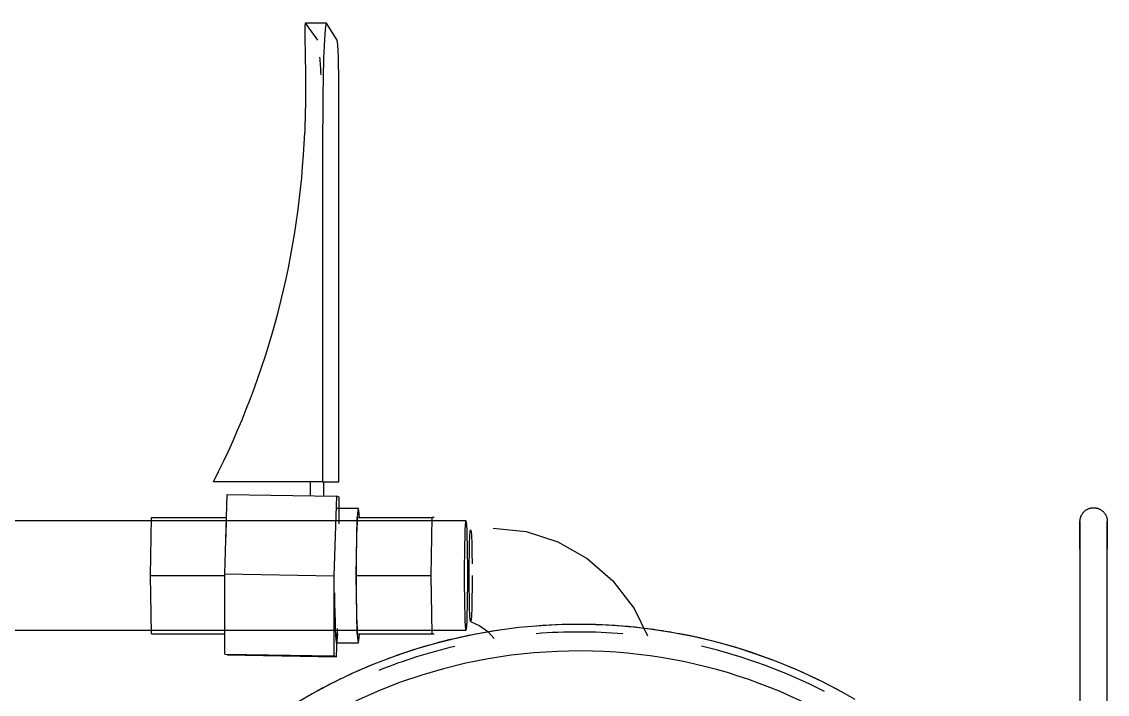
# Model space of a CAD drawing. Extents: x 6433 to 75181, y -2986 to 56414.
# Drawn here: x 39774.7 to 40027, y 6515.6 to 6671.9 of the extents above; entities that cross this region are included whole.
import ezdxf

# ---------------------------------------------------------------- set-up
doc = ezdxf.new("R2010")
doc.units = 0
doc.header["$MEASUREMENT"] = 0
doc.layers.add('A-Equipment', color=1, linetype='CONTINUOUS')

msp = doc.modelspace()

# ---------------------------------------------------------------- linework, layer by layer
at = {"layer": 'A-Equipment'}
for p, q in [((39845.5, 6671.58), (39840.65, 6671.58)), ((39842.11, 6669.57), (39840.69, 6671.55)), ((39843.51, 6667.59), (39842.11, 6669.57)), ((39848.04, 6667.59), (39845.55, 6671.55)), ((39848.44, 6565), (39848.44, 6654.91)), ((39844.66, 6646.18), (39844.66, 6565)), ((39844.66, 6565), (39819.28, 6565)), ((39841.77, 6565), (39841.77, 6561.74)), ((39844.66, 6565), (39848.44, 6565)), ((39844.94, 6561.69), (39844.94, 6565)), ((39821.89, 6543.59), (39822.5, 6562.05)), ((39822.5, 6562.05), (39847.89, 6561.64)), ((39847.89, 6561.64), (39847.28, 6543.18)), ((39848.5, 6561.46), (39847.89, 6561.64)), ((39848.5, 6555.28), (39848.5, 6561.46)), ((39852.96, 6558.79), (39847.91, 6558.79)), ((40021.85, 6558.26), (40021.95, 6558.34)), ((40021.95, 6558.34), (40022.05, 6558.41)), ((40022.05, 6558.41), (40022.16, 6558.48)), ((40022.16, 6558.48), (40022.26, 6558.55)), ((40022.26, 6558.55), (40022.38, 6558.61)), ((40022.38, 6558.61), (40022.49, 6558.67)), ((40022.49, 6558.67), (40022.6, 6558.72)), ((40022.6, 6558.72), (40022.72, 6558.77)), ((40022.72, 6558.77), (40022.84, 6558.81)), ((40022.84, 6558.81), (40022.96, 6558.85)), ((40022.96, 6558.85), (40023.08, 6558.88)), ((40023.08, 6558.88), (40023.21, 6558.91)), ((40023.21, 6558.91), (40023.33, 6558.94)), ((40023.33, 6558.94), (40023.46, 6558.96)), ((40023.46, 6558.96), (40023.58, 6558.97)), ((40023.58, 6558.97), (40023.71, 6558.98)), ((40023.71, 6558.98), (40023.84, 6558.98)), ((40023.84, 6558.98), (40023.87, 6558.98)), ((40023.87, 6558.98), (40024, 6558.98)), ((40024, 6558.98), (40024.13, 6558.97)), ((40024.13, 6558.97), (40024.25, 6558.96)), ((40024.25, 6558.96), (40024.38, 6558.94)), ((40024.38, 6558.94), (40024.5, 6558.92)), ((40024.5, 6558.92), (40024.63, 6558.89)), ((40024.63, 6558.89), (40024.75, 6558.86)), ((40024.75, 6558.86), (40024.87, 6558.82)), ((40024.87, 6558.82), (40024.99, 6558.78)), ((40024.99, 6558.78), (40025.11, 6558.73)), ((40025.11, 6558.73), (40025.22, 6558.68)), ((40025.22, 6558.68), (40025.34, 6558.63)), ((40025.34, 6558.63), (40025.45, 6558.56)), ((40025.45, 6558.56), (40025.56, 6558.5)), ((40025.56, 6558.5), (40025.66, 6558.43)), ((40025.66, 6558.43), (40025.77, 6558.36)), ((40025.77, 6558.36), (40025.87, 6558.28)), ((39877.98, 6555.91), (39725.62, 6555.91)), ((39804.65, 6543.21), (39804.91, 6556.7)), ((39804.91, 6556.7), (39822.26, 6556.7)), ((39822.26, 6556.7), (39822.18, 6552.17)), ((39852.45, 6543.21), (39852.71, 6556.7)), ((39852.71, 6556.7), (39870.06, 6556.7)), ((39870.06, 6556.7), (39869.8, 6543.21)), ((39870.57, 6556.7), (39870.06, 6556.7)), ((40020.7, 6555.94), (40020.71, 6556.06)), ((40020.7, 6555.81), (40020.7, 6555.94)), ((40020.7, 6555.81), (40020.7, 6555.8)), ((40020.71, 6556.06), (40020.72, 6556.19)), ((40020.72, 6556.19), (40020.74, 6556.32)), ((40020.74, 6556.32), (40020.76, 6556.44)), ((40020.76, 6556.44), (40020.79, 6556.56)), ((40020.79, 6556.56), (40020.82, 6556.69)), ((40020.82, 6556.69), (40020.86, 6556.81)), ((40020.86, 6556.81), (40020.9, 6556.93)), ((40020.9, 6556.93), (40020.95, 6557.05)), ((40020.95, 6557.05), (40021, 6557.16)), ((40021, 6557.16), (40021.06, 6557.28)), ((40021.06, 6557.28), (40021.12, 6557.39)), ((40021.12, 6557.39), (40021.18, 6557.5)), ((40021.18, 6557.5), (40021.25, 6557.6)), ((40021.25, 6557.6), (40021.33, 6557.71)), ((40021.33, 6557.71), (40021.4, 6557.81)), ((40021.4, 6557.81), (40021.48, 6557.9)), ((40021.48, 6557.9), (40021.57, 6558)), ((40021.57, 6558), (40021.66, 6558.09)), ((40021.66, 6558.09), (40021.75, 6558.17)), ((40021.75, 6558.17), (40021.85, 6558.26)), ((40025.87, 6558.28), (40025.97, 6558.2)), ((40025.97, 6558.2), (40026.06, 6558.11)), ((40026.06, 6558.11), (40026.15, 6558.02)), ((40026.15, 6558.02), (40026.24, 6557.93)), ((40026.24, 6557.93), (40026.32, 6557.83)), ((40026.32, 6557.83), (40026.4, 6557.73)), ((40026.4, 6557.73), (40026.47, 6557.63)), ((40026.47, 6557.63), (40026.54, 6557.52)), ((40026.54, 6557.52), (40026.61, 6557.42)), ((40026.61, 6557.42), (40026.67, 6557.31)), ((40026.67, 6557.31), (40026.73, 6557.19)), ((40026.73, 6557.19), (40026.78, 6557.08)), ((40026.78, 6557.08), (40026.83, 6556.96)), ((40026.83, 6556.96), (40026.87, 6556.84)), ((40026.87, 6556.84), (40026.91, 6556.72)), ((40026.91, 6556.72), (40026.95, 6556.6)), ((40026.95, 6556.6), (40026.98, 6556.47)), ((40026.98, 6556.47), (40027, 6556.35)), ((40027, 6556.35), (40027.02, 6556.22)), ((40027.02, 6556.22), (40027.03, 6556.1)), ((40027.03, 6556.1), (40027.04, 6555.97)), ((40027.04, 6555.97), (40027.05, 6555.84)), ((40027.05, 6555.84), (40027.05, 6555.81)), ((40027.05, 6555.8), (40027.05, 6555.81)), ((40027.05, 6555.81), (40027.05, 6555.8)), ((39878.89, 6552.45), (39878.97, 6553.51)), ((39878.97, 6553.51), (39879.06, 6553.87)), ((39879.06, 6553.87), (39879.15, 6553.51)), ((39879.15, 6553.51), (39879.24, 6552.45)), ((39884.32, 6554.26), (39891.94, 6553.46)), ((39891.94, 6553.46), (39899.3, 6551.09)), ((40020.7, 6555.8), (40020.7, 6555.81)), ((40020.7, 6555.78), (40020.7, 6555.8)), ((40020.7, 6555.8), (40020.7, 6555.79)), ((40020.7, 6555.79), (40020.7, 6555.76)), ((40020.7, 6555.76), (40020.7, 6555.78)), ((40020.7, 6555.72), (40020.7, 6555.76)), ((40020.7, 6555.76), (40020.7, 6555.73)), ((40020.7, 6555.73), (40020.7, 6555.68)), ((40020.7, 6555.67), (40020.7, 6555.72)), ((40020.7, 6555.68), (40020.7, 6555.63)), ((40020.7, 6555.61), (40020.7, 6555.67)), ((40020.7, 6555.63), (40020.7, 6555.56)), ((40020.7, 6555.54), (40020.7, 6555.61)), ((40020.7, 6555.56), (40020.7, 6555.49)), ((40020.7, 6555.46), (40020.7, 6555.54)), ((40020.7, 6555.49), (40020.7, 6555.4)), ((40020.7, 6555.38), (40020.7, 6555.46)), ((40020.7, 6555.4), (40020.7, 6555.31)), ((40020.7, 6555.28), (40020.7, 6555.38)), ((40020.7, 6555.31), (40020.7, 6555.2)), ((40020.7, 6555.17), (40020.7, 6555.28)), ((40020.7, 6555.2), (40020.7, 6555.09)), ((40020.7, 6555.06), (40020.7, 6555.17)), ((40020.7, 6555.09), (40020.7, 6554.97)), ((40020.7, 6554.94), (40020.7, 6555.06)), ((40020.7, 6554.97), (40020.7, 6554.96)), ((40020.7, 6554.96), (40020.7, 6446.16)), ((40020.7, 6554.8), (40020.7, 6554.94)), ((40020.7, 6554.66), (40020.7, 6554.8)), ((40020.7, 6554.51), (40020.7, 6554.66)), ((40020.7, 6554.35), (40020.7, 6554.51)), ((40020.7, 6554.19), (40020.7, 6554.35)), ((40020.7, 6554.01), (40020.7, 6554.19)), ((40020.7, 6553.83), (40020.7, 6554.01)), ((40020.7, 6553.65), (40020.7, 6553.83)), ((40020.7, 6553.45), (40020.7, 6553.65)), ((40020.7, 6553.25), (40020.7, 6553.45)), ((40027.05, 6555.79), (40027.05, 6555.8)), ((40027.05, 6555.8), (40027.05, 6555.79)), ((40027.05, 6555.76), (40027.05, 6555.79)), ((40027.05, 6555.79), (40027.05, 6555.76)), ((40027.05, 6555.72), (40027.05, 6555.76)), ((40027.05, 6555.76), (40027.05, 6555.73)), ((40027.05, 6555.73), (40027.05, 6555.68)), ((40027.05, 6555.68), (40027.05, 6555.72)), ((40027.05, 6555.62), (40027.05, 6555.68)), ((40027.05, 6555.68), (40027.05, 6555.63)), ((40027.05, 6555.63), (40027.05, 6555.56)), ((40027.05, 6555.56), (40027.05, 6555.62)), ((40027.05, 6555.48), (40027.05, 6555.56)), ((40027.05, 6555.56), (40027.05, 6555.49)), ((40027.05, 6555.49), (40027.05, 6555.4)), ((40027.05, 6555.39), (40027.05, 6555.48)), ((40027.05, 6555.4), (40027.05, 6555.31)), ((40027.05, 6555.3), (40027.05, 6555.39)), ((40027.05, 6555.31), (40027.05, 6555.2)), ((40027.05, 6555.19), (40027.05, 6555.3)), ((40027.05, 6555.2), (40027.05, 6555.09)), ((40027.05, 6555.08), (40027.05, 6555.19)), ((40027.05, 6555.09), (40027.05, 6554.97)), ((40027.05, 6554.96), (40027.05, 6555.08)), ((40027.05, 6554.97), (40027.05, 6554.84)), ((40027.05, 6446.16), (40027.05, 6554.96)), ((40027.05, 6554.84), (40027.05, 6554.7)), ((40027.05, 6554.7), (40027.05, 6554.55)), ((40027.05, 6554.55), (40027.05, 6554.4)), ((40027.05, 6554.4), (40027.05, 6554.23)), ((40027.05, 6554.23), (40027.05, 6554.06)), ((40027.05, 6554.06), (40027.05, 6553.88)), ((40027.05, 6553.88), (40027.05, 6553.7)), ((40027.05, 6553.7), (40027.05, 6553.51)), ((40027.05, 6553.51), (40027.05, 6553.31)), ((40027.05, 6553.31), (40027.05, 6553.1)), ((39878.81, 6550.75), (39878.89, 6552.45)), ((39879.24, 6552.45), (39879.31, 6550.75)), ((39899.3, 6551.09), (39906.14, 6547.22)), ((40020.7, 6553.04), (40020.7, 6553.25)), ((40020.7, 6552.83), (40020.7, 6553.04)), ((40020.7, 6552.61), (40020.7, 6552.83)), ((40020.7, 6552.39), (40020.7, 6552.61)), ((40020.7, 6552.16), (40020.7, 6552.39)), ((40020.7, 6551.93), (40020.7, 6552.16)), ((40020.7, 6551.7), (40020.7, 6551.93)), ((40020.7, 6551.46), (40020.7, 6551.7)), ((40020.7, 6551.21), (40020.7, 6551.46)), ((40020.7, 6550.97), (40020.7, 6551.21)), ((40020.7, 6550.72), (40020.7, 6550.97)), ((40027.05, 6553.1), (40027.05, 6552.89)), ((40027.05, 6552.89), (40027.05, 6552.67)), ((40027.05, 6552.67), (40027.05, 6552.45)), ((40027.05, 6552.45), (40027.05, 6552.23)), ((40027.05, 6552.23), (40027.05, 6552)), ((40027.05, 6552), (40027.05, 6551.76)), ((40027.05, 6551.76), (40027.05, 6551.52)), ((40027.05, 6551.52), (40027.05, 6551.28)), ((40027.05, 6551.28), (40027.05, 6551.04)), ((40027.05, 6551.04), (40027.05, 6550.79)), ((40027.05, 6550.79), (40027.05, 6550.54)), ((39878.72, 6545.97), (39878.76, 6548.54)), ((39878.76, 6548.54), (39878.81, 6550.75)), ((39879.31, 6550.75), (39879.37, 6548.54)), ((39879.37, 6548.54), (39879.4, 6545.97)), ((40020.7, 6550.47), (40020.7, 6550.72)), ((40020.7, 6550.22), (40020.7, 6550.47)), ((40020.7, 6549.97), (40020.7, 6550.22)), ((40020.7, 6549.71), (40020.7, 6549.97)), ((40020.7, 6549.46), (40020.7, 6549.71)), ((40020.7, 6549.46), (40020.7, 6421.01)), ((40027.05, 6550.54), (40027.05, 6550.29)), ((40027.05, 6550.29), (40027.05, 6550.04)), ((40027.05, 6550.04), (40027.05, 6549.78)), ((40027.05, 6549.78), (40027.05, 6549.53)), ((40027.05, 6549.53), (40027.05, 6549.46)), ((40027.05, 6442.98), (40027.05, 6549.46)), ((39878.71, 6543.21), (39878.72, 6545.97)), ((39906.14, 6547.22), (39912.15, 6541.98)), ((39804.91, 6529.71), (39804.65, 6543.21)), ((39804.65, 6543.21), (39821.89, 6543.21)), ((39821.89, 6524.95), (39821.89, 6543.59)), ((39821.89, 6543.59), (39847.28, 6543.18)), ((39852.71, 6529.71), (39852.45, 6543.21)), ((39852.45, 6543.21), (39869.8, 6543.21)), ((39869.8, 6543.21), (39870.06, 6529.71)), ((39878.72, 6540.45), (39878.71, 6543.21)), ((39879.41, 6543.21), (39879.4, 6540.45)), ((39847.28, 6543.18), (39847.28, 6524.54)), ((39912.15, 6541.98), (39917.07, 6535.58)), ((39878.76, 6537.87), (39878.72, 6540.45)), ((39879.4, 6540.45), (39879.37, 6537.87)), ((39878.81, 6535.66), (39878.76, 6537.87)), ((39878.89, 6533.97), (39878.81, 6535.66)), ((39879.31, 6535.66), (39879.24, 6533.97)), ((39879.37, 6537.87), (39879.31, 6535.66)), ((39878.97, 6532.9), (39878.89, 6533.97)), ((39879.24, 6533.97), (39879.15, 6532.9)), ((39917.07, 6535.58), (39920.2, 6529.26)), ((39847.89, 6524.36), (39848.11, 6530.94)), ((39879.06, 6532.54), (39878.97, 6532.9)), ((39879.15, 6532.9), (39879.06, 6532.54)), ((39879.06, 6532.54), (39881.16, 6531.54)), ((39881.16, 6531.54), (39883.02, 6530.22)), ((39890.3, 6531.13), (39885.26, 6530.47)), ((39895.36, 6531.58), (39890.3, 6531.13)), ((39900.43, 6531.83), (39895.36, 6531.58)), ((39905.51, 6531.88), (39900.43, 6531.83)), ((39910.59, 6531.72), (39905.51, 6531.88)), ((39915.66, 6531.36), (39910.59, 6531.72)), ((39920.71, 6530.8), (39915.66, 6531.36)), ((39925.73, 6530.03), (39920.71, 6530.8)), ((39725.62, 6530.51), (39877.98, 6530.51)), ((39804.91, 6529.71), (39821.89, 6529.71)), ((39852.71, 6529.71), (39870.06, 6529.71)), ((39870.06, 6529.71), (39870.57, 6529.71)), ((39875.29, 6528.56), (39870.37, 6527.31)), ((39880.26, 6529.62), (39875.29, 6528.56)), ((39885.26, 6530.47), (39880.26, 6529.62)), ((39883.02, 6530.22), (39884.54, 6528.63)), ((39930.72, 6529.07), (39925.73, 6530.03)), ((39935.66, 6527.91), (39930.72, 6529.07)), ((39847.91, 6527.62), (39852.96, 6527.62)), ((39865.5, 6525.86), (39860.69, 6524.22)), ((39870.37, 6527.31), (39865.5, 6525.86)), ((39940.56, 6526.55), (39935.66, 6527.91)), ((39945.39, 6525), (39940.56, 6526.55)), ((39821.89, 6524.95), (39847.28, 6524.54)), ((39822.5, 6524.77), (39847.89, 6524.36)), ((39847.28, 6524.54), (39847.89, 6524.36)), ((39860.69, 6524.22), (39855.95, 6522.38)), ((39950.16, 6523.25), (39945.39, 6525)), ((39954.86, 6521.32), (39950.16, 6523.25)), ((39855.95, 6522.38), (39851.29, 6520.36)), ((39959.47, 6519.2), (39954.86, 6521.32)), ((39846.72, 6518.16), (39842.23, 6515.77)), ((39851.29, 6520.36), (39846.72, 6518.16)), ((39964, 6516.89), (39959.47, 6519.2)), ((39842.23, 6515.77), (39837.85, 6513.21)), ((39968.43, 6514.41), (39964, 6516.89))]:
    msp.add_line(p, q, dxfattribs=at)
for radius, start, end in [(127, 83.3633, 94.4833), (127, 80.2431, 82.6997), (127, 101.4677, 110.4713), (127, 98.5006, 100.8724), (125.23, 85.2792, 94.4983), (127, 61.2904, 79.4821), (120.83, 12.6765, 171.9489), (125.23, 103.29, 111.7397), (125.23, 62.8233, 76.8082), (127, 112.3299, 114.8773), (127, 115.8221, 118.7096)]:
    msp.add_arc((39904.14, 6404.88), radius, start, end, dxfattribs=at)
for centre, major_axis, ratio, start_param, end_param in [((39845.5, 6646.18), (0, 25.4), 0.033033, 6.230825, 7.853982), ((39848.02, 6654.91), (0, 12.7), 0.033033, 4.712389, 6.230825), ((39645.94, 6653.7), (0, 194.79), 0.999454, 4.23964, 4.673814), ((39852.96, 6543.21), (0, 15.59), 0.033033, 0, 3.141593), ((39852.96, 6543.21), (0, 15.59), 0.033033, 5.759587, 6.283185), ((39877.98, 6543.21), (0, -12.7), 0.033033, 3.141593, 6.283185), ((39877.98, 6543.21), (0, 12.7), 0.033033, 3.141593, 6.283185), ((39847.91, 6543.21), (0, 15.59), 0.033033, 1.832596, 3.141593), ((39847.91, 6543.21), (0, 15.59), 0.033033, 3.141593, 3.665191), ((39852.96, 6543.21), (0, 15.59), 0.033033, 3.141593, 3.665191)]:
    msp.add_ellipse(centre, major_axis=major_axis, ratio=ratio, start_param=start_param, end_param=end_param, dxfattribs=at)
msp.add_open_spline([(39840.69, 6671.55), (39840.6, 6671.69), (39840.46, 6671.09), (39840.51, 6668.16), (39840.59, 6664.7), (39840.67, 6660.59), (39840.72, 6654.44), (39840.58, 6648.93), (39840.49, 6646.18)], degree=3, knots=[0, 0, 0, 0, 0.2, 0.4, 0.5, 0.6, 0.8, 1, 1, 1, 1], dxfattribs=at)
msp.add_open_spline([(39844.29, 6659.61), (39844.22, 6661.1), (39844.13, 6662.48), (39844.04, 6663.64)], degree=3, dxfattribs=at)

doc.saveas('drawing.dxf')
